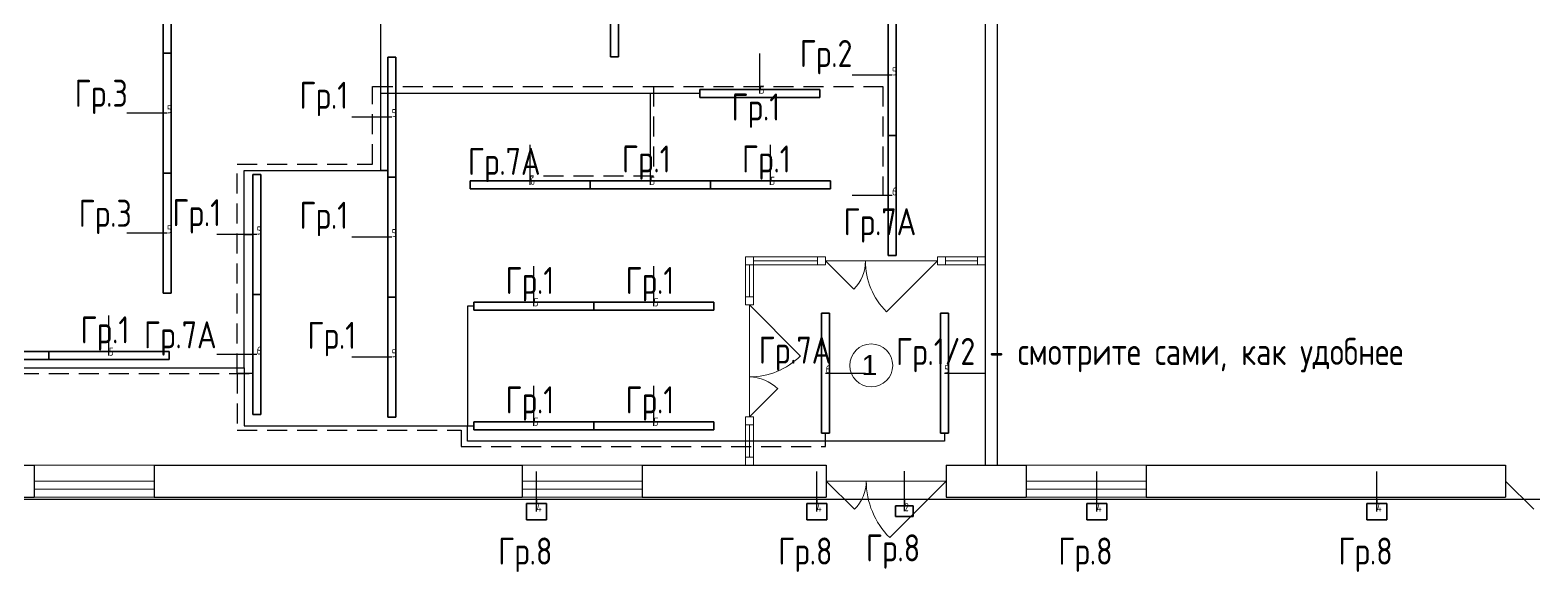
# Model space of a CAD drawing. Header units: metres. Extents: x -564 to -106, y -319 to -159.
# Drawn here: x -309.18 to -290.39, y -219.37 to -212.6 of the extents above; entities that cross this region are included whole.
import ezdxf
from ezdxf.enums import TextEntityAlignment as Align

# ---------------------------------------------------------------- set-up
doc = ezdxf.new("R2010")
doc.units = ezdxf.units.M
doc.header["$MEASUREMENT"] = 0
doc.linetypes.add('( Hidden )', pattern=[0.375, 0.25, -0.125])
for name, color, linetype in [('_ИОС51_Сеть Освещения', 7, 'Continuous'), ('DLXLUM', 2, 'Continuous'), ('DLXLUMEX', 1, 'Continuous')]:
    doc.layers.add(name, color=color, linetype=linetype)
doc.layers.add('Level 50', color=7, linetype='Continuous', lineweight=0)
doc.styles.get("Standard").update_dxf_attribs({"font": 'cs_gost2304.shx'})
doc.styles.add('Style-Arial', font='arial.ttf')

# ---------------------------------------------------------------- blocks, each defined once
blk = doc.blocks.new('*U7')
at = {"color": 1}
blk.add_line((0, 0), (0, 500), dxfattribs=at)
for p, q in [((750, 50), (-750, 50)), ((-750, 50), (-750, -50)), ((-750, 50), (-750, -50)), ((-750, -50), (-750, 50)), ((-750, 50), (-750, 50)), ((750, 50), (-750, 50)), ((-750, 50), (-750, 50)), ((-750, 50), (750, 50)), ((-750, -50), (-750, 50)), ((-750, 50), (750, 50)), ((750, -50), (750, 50)), ((750, 50), (750, 50)), ((750, -50), (750, 50)), ((750, 50), (750, 50)), ((750, 50), (750, -50)), ((750, 50), (750, -50)), ((-750, -50), (750, -50)), ((-750, -50), (750, -50)), ((750, -50), (-750, -50)), ((-750, -50), (-750, -50)), ((-750, -50), (-750, -50)), ((750, -50), (-750, -50)), ((750, -50), (750, -50)), ((750, -50), (750, -50))]:
    blk.add_line(p, q)
at = {"layer": 'DLXLUMEX', "color": 7}
blk.add_text('5', height=100, dxfattribs=at).set_placement((0, 0))
blk = doc.blocks.new('*U78')
for p, q in [((50, 750), (-50, 750)), ((-50, 750), (-50, -750)), ((-50, 750), (-50, -750)), ((-50, -750), (-50, 750)), ((-50, 750), (-50, 750)), ((50, 750), (-50, 750)), ((-50, 750), (-50, 750)), ((-50, 750), (50, 750)), ((-50, -750), (-50, 750)), ((-50, 750), (50, 750)), ((50, -750), (50, 750)), ((50, -750), (50, 750)), ((50, 750), (50, 750)), ((50, 750), (50, -750)), ((50, 750), (50, 750)), ((50, 750), (50, -750)), ((-50, -750), (50, -750)), ((-50, -750), (50, -750)), ((50, -750), (-50, -750)), ((-50, -750), (-50, -750)), ((-50, -750), (-50, -750)), ((50, -750), (-50, -750)), ((50, -750), (50, -750)), ((50, -750), (50, -750))]:
    blk.add_line(p, q)
at = {"color": 1}
blk.add_line((0, 0), (-500, 0), dxfattribs=at)
at = {"layer": 'DLXLUMEX', "color": 7}
blk.add_text('5', height=100, dxfattribs=at).set_placement((0, 0))
blk = doc.blocks.new('*U79')
for p, q in [((50, 750), (-50, 750)), ((-50, 750), (-50, -750)), ((-50, 750), (-50, -750)), ((-50, -750), (-50, 750)), ((-50, 750), (-50, 750)), ((50, 750), (-50, 750)), ((-50, 750), (-50, 750)), ((-50, 750), (50, 750)), ((-50, -750), (-50, 750)), ((-50, 750), (50, 750)), ((50, -750), (50, 750)), ((50, -750), (50, 750)), ((50, 750), (50, 750)), ((50, 750), (50, -750)), ((50, 750), (50, 750)), ((50, 750), (50, -750)), ((-50, -750), (50, -750)), ((-50, -750), (50, -750)), ((50, -750), (-50, -750)), ((-50, -750), (-50, -750)), ((-50, -750), (-50, -750)), ((50, -750), (-50, -750)), ((50, -750), (50, -750)), ((50, -750), (50, -750))]:
    blk.add_line(p, q)
at = {"color": 1}
blk.add_line((0, 0), (-500, 0), dxfattribs=at)
at = {"layer": 'DLXLUMEX', "color": 7}
blk.add_text('5', height=100, dxfattribs=at).set_placement((0, 0))
blk = doc.blocks.new('*U80')
for p, q in [((50, 750), (-50, 750)), ((-50, 750), (-50, -750)), ((-50, 750), (-50, -750)), ((-50, -750), (-50, 750)), ((-50, 750), (-50, 750)), ((50, 750), (-50, 750)), ((-50, 750), (-50, 750)), ((-50, 750), (50, 750)), ((-50, -750), (-50, 750)), ((-50, 750), (50, 750)), ((50, -750), (50, 750)), ((50, -750), (50, 750)), ((50, 750), (50, 750)), ((50, 750), (50, -750)), ((50, 750), (50, 750)), ((50, 750), (50, -750)), ((-50, -750), (50, -750)), ((-50, -750), (50, -750)), ((50, -750), (-50, -750)), ((-50, -750), (-50, -750)), ((-50, -750), (-50, -750)), ((50, -750), (-50, -750)), ((50, -750), (50, -750)), ((50, -750), (50, -750))]:
    blk.add_line(p, q)
at = {"color": 1}
blk.add_line((0, 0), (-500, 0), dxfattribs=at)
at = {"layer": 'DLXLUMEX', "color": 7}
blk.add_text('5', height=100, dxfattribs=at).set_placement((0, 0))
blk = doc.blocks.new('*U90')
for p, q in [((50, 750), (-50, 750)), ((-50, 750), (-50, -750)), ((-50, 750), (-50, -750)), ((-50, -750), (-50, 750)), ((-50, 750), (-50, 750)), ((50, 750), (-50, 750)), ((-50, 750), (-50, 750)), ((-50, 750), (50, 750)), ((-50, -750), (-50, 750)), ((-50, 750), (50, 750)), ((50, -750), (50, 750)), ((50, -750), (50, 750)), ((50, 750), (50, 750)), ((50, 750), (50, -750)), ((50, 750), (50, 750)), ((50, 750), (50, -750)), ((-50, -750), (50, -750)), ((-50, -750), (50, -750)), ((50, -750), (-50, -750)), ((-50, -750), (-50, -750)), ((-50, -750), (-50, -750)), ((50, -750), (-50, -750)), ((50, -750), (50, -750)), ((50, -750), (50, -750))]:
    blk.add_line(p, q)
at = {"color": 1}
blk.add_line((0, 0), (-500, 0), dxfattribs=at)
at = {"layer": 'DLXLUMEX', "color": 7}
blk.add_text('5', height=100, dxfattribs=at).set_placement((0, 0))
blk = doc.blocks.new('*U96')
for p, q in [((50, 750), (-50, 750)), ((-50, 750), (-50, -750)), ((-50, 750), (-50, -750)), ((-50, -750), (-50, 750)), ((-50, 750), (-50, 750)), ((50, 750), (-50, 750)), ((-50, 750), (-50, 750)), ((-50, 750), (50, 750)), ((-50, -750), (-50, 750)), ((-50, 750), (50, 750)), ((50, -750), (50, 750)), ((50, -750), (50, 750)), ((50, 750), (50, 750)), ((50, 750), (50, -750)), ((50, 750), (50, 750)), ((50, 750), (50, -750)), ((-50, -750), (50, -750)), ((-50, -750), (50, -750)), ((50, -750), (-50, -750)), ((-50, -750), (-50, -750)), ((-50, -750), (-50, -750)), ((50, -750), (-50, -750)), ((50, -750), (50, -750)), ((50, -750), (50, -750))]:
    blk.add_line(p, q)
at = {"color": 1}
blk.add_line((0, 0), (-500, 0), dxfattribs=at)
at = {"layer": 'DLXLUMEX', "color": 7}
blk.add_text('6', height=100, dxfattribs=at).set_placement((0, 0))
blk = doc.blocks.new('*U97')
for p, q in [((50, 750), (-50, 750)), ((-50, 750), (-50, -750)), ((-50, 750), (-50, -750)), ((-50, -750), (-50, 750)), ((-50, 750), (-50, 750)), ((50, 750), (-50, 750)), ((-50, 750), (-50, 750)), ((-50, 750), (50, 750)), ((-50, -750), (-50, 750)), ((-50, 750), (50, 750)), ((50, -750), (50, 750)), ((50, -750), (50, 750)), ((50, 750), (50, 750)), ((50, 750), (50, -750)), ((50, 750), (50, 750)), ((50, 750), (50, -750)), ((-50, -750), (50, -750)), ((-50, -750), (50, -750)), ((50, -750), (-50, -750)), ((-50, -750), (-50, -750)), ((-50, -750), (-50, -750)), ((50, -750), (-50, -750)), ((50, -750), (50, -750)), ((50, -750), (50, -750))]:
    blk.add_line(p, q)
at = {"color": 1}
blk.add_line((0, 0), (-500, 0), dxfattribs=at)
at = {"layer": 'DLXLUMEX', "color": 7}
blk.add_text('5', height=100, dxfattribs=at).set_placement((0, 0))
blk = doc.blocks.new('*U107')
at = {"color": 1}
blk.add_line((0, 0), (0, 500), dxfattribs=at)
for p, q in [((750, 50), (-750, 50)), ((-750, 50), (-750, -50)), ((-750, 50), (-750, -50)), ((-750, -50), (-750, 50)), ((-750, 50), (-750, 50)), ((750, 50), (-750, 50)), ((-750, 50), (-750, 50)), ((-750, 50), (750, 50)), ((-750, -50), (-750, 50)), ((-750, 50), (750, 50)), ((750, -50), (750, 50)), ((750, 50), (750, 50)), ((750, -50), (750, 50)), ((750, 50), (750, 50)), ((750, 50), (750, -50)), ((750, 50), (750, -50)), ((-750, -50), (750, -50)), ((-750, -50), (750, -50)), ((750, -50), (-750, -50)), ((-750, -50), (-750, -50)), ((-750, -50), (-750, -50)), ((750, -50), (-750, -50)), ((750, -50), (750, -50)), ((750, -50), (750, -50))]:
    blk.add_line(p, q)
at = {"layer": 'DLXLUMEX', "color": 7}
blk.add_text('5', height=100, dxfattribs=at).set_placement((0, 0))
blk = doc.blocks.new('*U108')
at = {"color": 1}
blk.add_line((0, 0), (0, 500), dxfattribs=at)
for p, q in [((750, 50), (-750, 50)), ((-750, 50), (-750, -50)), ((-750, 50), (-750, -50)), ((-750, -50), (-750, 50)), ((-750, 50), (-750, 50)), ((750, 50), (-750, 50)), ((-750, 50), (-750, 50)), ((-750, 50), (750, 50)), ((-750, -50), (-750, 50)), ((-750, 50), (750, 50)), ((750, -50), (750, 50)), ((750, 50), (750, 50)), ((750, -50), (750, 50)), ((750, 50), (750, 50)), ((750, 50), (750, -50)), ((750, 50), (750, -50)), ((-750, -50), (750, -50)), ((-750, -50), (750, -50)), ((750, -50), (-750, -50)), ((-750, -50), (-750, -50)), ((-750, -50), (-750, -50)), ((750, -50), (-750, -50)), ((750, -50), (750, -50)), ((750, -50), (750, -50))]:
    blk.add_line(p, q)
at = {"layer": 'DLXLUMEX', "color": 7}
blk.add_text('5', height=100, dxfattribs=at).set_placement((0, 0))
blk = doc.blocks.new('*U109')
at = {"color": 1}
blk.add_line((0, 0), (0, 500), dxfattribs=at)
for p, q in [((750, 50), (-750, 50)), ((-750, 50), (-750, -50)), ((-750, -50), (-750, 50)), ((-750, 50), (-750, 50)), ((-750, 50), (-750, -50)), ((750, 50), (-750, 50)), ((-750, 50), (-750, 50)), ((-750, 50), (750, 50)), ((-750, -50), (-750, 50)), ((-750, 50), (750, 50)), ((750, -50), (750, 50)), ((750, 50), (750, 50)), ((750, 50), (750, 50)), ((750, 50), (750, -50)), ((750, -50), (750, 50)), ((750, 50), (750, -50)), ((-750, -50), (750, -50)), ((-750, -50), (750, -50)), ((750, -50), (-750, -50)), ((-750, -50), (-750, -50)), ((-750, -50), (-750, -50)), ((750, -50), (-750, -50)), ((750, -50), (750, -50)), ((750, -50), (750, -50))]:
    blk.add_line(p, q)
at = {"layer": 'DLXLUMEX', "color": 7}
blk.add_text('6', height=100, dxfattribs=at).set_placement((0, 0))
blk = doc.blocks.new('*U110')
at = {"color": 1}
blk.add_line((0, 0), (0, 500), dxfattribs=at)
for p, q in [((750, 50), (-750, 50)), ((-750, 50), (-750, -50)), ((-750, -50), (-750, 50)), ((-750, 50), (-750, 50)), ((-750, 50), (-750, -50)), ((750, 50), (-750, 50)), ((-750, 50), (-750, 50)), ((-750, 50), (750, 50)), ((-750, -50), (-750, 50)), ((-750, 50), (750, 50)), ((750, -50), (750, 50)), ((750, 50), (750, 50)), ((750, 50), (750, 50)), ((750, 50), (750, -50)), ((750, -50), (750, 50)), ((750, 50), (750, -50)), ((-750, -50), (750, -50)), ((-750, -50), (750, -50)), ((750, -50), (-750, -50)), ((-750, -50), (-750, -50)), ((-750, -50), (-750, -50)), ((750, -50), (-750, -50)), ((750, -50), (750, -50)), ((750, -50), (750, -50))]:
    blk.add_line(p, q)
at = {"layer": 'DLXLUMEX', "color": 7}
blk.add_text('5', height=100, dxfattribs=at).set_placement((0, 0))
blk = doc.blocks.new('*U111')
at = {"color": 1}
blk.add_line((0, 0), (0, 500), dxfattribs=at)
for p, q in [((750, 50), (-750, 50)), ((-750, 50), (-750, -50)), ((-750, -50), (-750, 50)), ((-750, 50), (-750, 50)), ((-750, 50), (-750, -50)), ((750, 50), (-750, 50)), ((-750, 50), (-750, 50)), ((-750, 50), (750, 50)), ((-750, -50), (-750, 50)), ((-750, 50), (750, 50)), ((750, -50), (750, 50)), ((750, 50), (750, 50)), ((750, 50), (750, 50)), ((750, 50), (750, -50)), ((750, -50), (750, 50)), ((750, 50), (750, -50)), ((-750, -50), (750, -50)), ((-750, -50), (750, -50)), ((750, -50), (-750, -50)), ((-750, -50), (-750, -50)), ((-750, -50), (-750, -50)), ((750, -50), (-750, -50)), ((750, -50), (750, -50)), ((750, -50), (750, -50))]:
    blk.add_line(p, q)
at = {"layer": 'DLXLUMEX', "color": 7}
blk.add_text('5', height=100, dxfattribs=at).set_placement((0, 0))
blk = doc.blocks.new('*U112')
at = {"color": 1}
blk.add_line((0, 0), (0, 500), dxfattribs=at)
for p, q in [((750, 50), (-750, 50)), ((-750, 50), (-750, -50)), ((-750, 50), (-750, -50)), ((-750, -50), (-750, 50)), ((-750, 50), (-750, 50)), ((750, 50), (-750, 50)), ((-750, 50), (-750, 50)), ((-750, 50), (750, 50)), ((-750, -50), (-750, 50)), ((-750, 50), (750, 50)), ((750, -50), (750, 50)), ((750, 50), (750, 50)), ((750, -50), (750, 50)), ((750, 50), (750, 50)), ((750, 50), (750, -50)), ((750, 50), (750, -50)), ((-750, -50), (750, -50)), ((-750, -50), (750, -50)), ((750, -50), (-750, -50)), ((-750, -50), (-750, -50)), ((-750, -50), (-750, -50)), ((750, -50), (-750, -50)), ((750, -50), (750, -50)), ((750, -50), (750, -50))]:
    blk.add_line(p, q)
at = {"layer": 'DLXLUMEX', "color": 7}
blk.add_text('5', height=100, dxfattribs=at).set_placement((0, 0))
blk = doc.blocks.new('*U113')
at = {"color": 1}
blk.add_line((0, 0), (0, 500), dxfattribs=at)
for p, q in [((750, 50), (-750, 50)), ((-750, 50), (-750, -50)), ((-750, 50), (-750, -50)), ((-750, -50), (-750, 50)), ((-750, 50), (-750, 50)), ((750, 50), (-750, 50)), ((-750, 50), (-750, 50)), ((-750, 50), (750, 50)), ((-750, -50), (-750, 50)), ((-750, 50), (750, 50)), ((750, -50), (750, 50)), ((750, 50), (750, 50)), ((750, -50), (750, 50)), ((750, 50), (750, 50)), ((750, 50), (750, -50)), ((750, 50), (750, -50)), ((-750, -50), (750, -50)), ((-750, -50), (750, -50)), ((750, -50), (-750, -50)), ((-750, -50), (-750, -50)), ((-750, -50), (-750, -50)), ((750, -50), (-750, -50)), ((750, -50), (750, -50)), ((750, -50), (750, -50))]:
    blk.add_line(p, q)
at = {"layer": 'DLXLUMEX', "color": 7}
blk.add_text('5', height=100, dxfattribs=at).set_placement((0, 0))
blk = doc.blocks.new('*U114')
at = {"color": 1}
blk.add_line((0, 0), (0, 500), dxfattribs=at)
for p, q in [((750, 50), (-750, 50)), ((-750, 50), (-750, -50)), ((-750, 50), (-750, -50)), ((-750, -50), (-750, 50)), ((-750, 50), (-750, 50)), ((750, 50), (-750, 50)), ((-750, 50), (-750, 50)), ((-750, 50), (750, 50)), ((-750, -50), (-750, 50)), ((-750, 50), (750, 50)), ((750, -50), (750, 50)), ((750, 50), (750, 50)), ((750, -50), (750, 50)), ((750, 50), (750, 50)), ((750, 50), (750, -50)), ((750, 50), (750, -50)), ((-750, -50), (750, -50)), ((-750, -50), (750, -50)), ((750, -50), (-750, -50)), ((-750, -50), (-750, -50)), ((-750, -50), (-750, -50)), ((750, -50), (-750, -50)), ((750, -50), (750, -50)), ((750, -50), (750, -50))]:
    blk.add_line(p, q)
at = {"layer": 'DLXLUMEX', "color": 7}
blk.add_text('5', height=100, dxfattribs=at).set_placement((0, 0))
blk = doc.blocks.new('*U116')
at = {"color": 1}
blk.add_line((0, 0), (0, 500), dxfattribs=at)
for p, q in [((750, 50), (-750, 50)), ((-750, 50), (-750, -50)), ((-750, 50), (-750, -50)), ((-750, -50), (-750, 50)), ((-750, 50), (-750, 50)), ((750, 50), (-750, 50)), ((-750, 50), (-750, 50)), ((-750, 50), (750, 50)), ((-750, -50), (-750, 50)), ((-750, 50), (750, 50)), ((750, -50), (750, 50)), ((750, 50), (750, 50)), ((750, -50), (750, 50)), ((750, 50), (750, 50)), ((750, 50), (750, -50)), ((750, 50), (750, -50)), ((-750, -50), (750, -50)), ((-750, -50), (750, -50)), ((750, -50), (-750, -50)), ((-750, -50), (-750, -50)), ((-750, -50), (-750, -50)), ((750, -50), (-750, -50)), ((750, -50), (750, -50)), ((750, -50), (750, -50))]:
    blk.add_line(p, q)
at = {"layer": 'DLXLUMEX', "color": 7}
blk.add_text('5', height=100, dxfattribs=at).set_placement((0, 0))
blk = doc.blocks.new('*U117')
for p, q in [((50, 750), (-50, 750)), ((-50, 750), (-50, -750)), ((-50, 750), (-50, -750)), ((-50, -750), (-50, 750)), ((-50, 750), (-50, 750)), ((50, 750), (-50, 750)), ((-50, 750), (-50, 750)), ((-50, 750), (50, 750)), ((-50, -750), (-50, 750)), ((-50, 750), (50, 750)), ((50, -750), (50, 750)), ((50, -750), (50, 750)), ((50, 750), (50, 750)), ((50, 750), (50, -750)), ((50, 750), (50, 750)), ((50, 750), (50, -750)), ((-50, -750), (50, -750)), ((-50, -750), (50, -750)), ((50, -750), (-50, -750)), ((-50, -750), (-50, -750)), ((-50, -750), (-50, -750)), ((50, -750), (-50, -750)), ((50, -750), (50, -750)), ((50, -750), (50, -750))]:
    blk.add_line(p, q)
at = {"color": 1}
blk.add_line((0, 0), (-500, 0), dxfattribs=at)
at = {"layer": 'DLXLUMEX', "color": 7}
blk.add_text('5', height=100, dxfattribs=at).set_placement((0, 0))
blk = doc.blocks.new('*U118')
for p, q in [((50, 750), (-50, 750)), ((-50, 750), (-50, -750)), ((-50, 750), (-50, -750)), ((-50, -750), (-50, 750)), ((-50, 750), (-50, 750)), ((50, 750), (-50, 750)), ((-50, 750), (-50, 750)), ((-50, 750), (50, 750)), ((-50, -750), (-50, 750)), ((-50, 750), (50, 750)), ((50, -750), (50, 750)), ((50, -750), (50, 750)), ((50, 750), (50, 750)), ((50, 750), (50, -750)), ((50, 750), (50, 750)), ((50, 750), (50, -750)), ((-50, -750), (50, -750)), ((-50, -750), (50, -750)), ((50, -750), (-50, -750)), ((-50, -750), (-50, -750)), ((-50, -750), (-50, -750)), ((50, -750), (-50, -750)), ((50, -750), (50, -750)), ((50, -750), (50, -750))]:
    blk.add_line(p, q)
at = {"color": 1}
blk.add_line((0, 0), (-500, 0), dxfattribs=at)
at = {"layer": 'DLXLUMEX', "color": 7}
blk.add_text('5', height=100, dxfattribs=at).set_placement((0, 0))
blk = doc.blocks.new('*U119')
for p, q in [((50, 750), (-50, 750)), ((-50, 750), (-50, -750)), ((-50, 750), (-50, -750)), ((-50, -750), (-50, 750)), ((-50, 750), (-50, 750)), ((50, 750), (-50, 750)), ((-50, 750), (-50, 750)), ((-50, 750), (50, 750)), ((-50, -750), (-50, 750)), ((-50, 750), (50, 750)), ((50, -750), (50, 750)), ((50, -750), (50, 750)), ((50, 750), (50, 750)), ((50, 750), (50, -750)), ((50, 750), (50, 750)), ((50, 750), (50, -750)), ((-50, -750), (50, -750)), ((-50, -750), (50, -750)), ((50, -750), (-50, -750)), ((-50, -750), (-50, -750)), ((-50, -750), (-50, -750)), ((50, -750), (-50, -750)), ((50, -750), (50, -750)), ((50, -750), (50, -750))]:
    blk.add_line(p, q)
at = {"color": 1}
blk.add_line((0, 0), (-500, 0), dxfattribs=at)
at = {"layer": 'DLXLUMEX', "color": 7}
blk.add_text('5', height=100, dxfattribs=at).set_placement((0, 0))
blk = doc.blocks.new('*U120')
for p, q in [((50, 750), (-50, 750)), ((-50, 750), (-50, -750)), ((-50, 750), (-50, -750)), ((-50, -750), (-50, 750)), ((-50, 750), (-50, 750)), ((50, 750), (-50, 750)), ((-50, 750), (-50, 750)), ((-50, 750), (50, 750)), ((-50, -750), (-50, 750)), ((-50, 750), (50, 750)), ((50, -750), (50, 750)), ((50, -750), (50, 750)), ((50, 750), (50, 750)), ((50, 750), (50, -750)), ((50, 750), (50, 750)), ((50, 750), (50, -750)), ((-50, -750), (50, -750)), ((-50, -750), (50, -750)), ((50, -750), (-50, -750)), ((-50, -750), (-50, -750)), ((-50, -750), (-50, -750)), ((50, -750), (-50, -750)), ((50, -750), (50, -750)), ((50, -750), (50, -750))]:
    blk.add_line(p, q)
at = {"color": 1}
blk.add_line((0, 0), (-500, 0), dxfattribs=at)
at = {"layer": 'DLXLUMEX', "color": 7}
blk.add_text('6', height=100, dxfattribs=at).set_placement((0, 0))
blk = doc.blocks.new('*U121')
for p, q in [((50, 750), (-50, 750)), ((-50, 750), (-50, -750)), ((-50, 750), (-50, -750)), ((-50, -750), (-50, 750)), ((-50, 750), (-50, 750)), ((50, 750), (-50, 750)), ((-50, 750), (-50, 750)), ((-50, 750), (50, 750)), ((-50, -750), (-50, 750)), ((-50, 750), (50, 750)), ((50, -750), (50, 750)), ((50, -750), (50, 750)), ((50, 750), (50, 750)), ((50, 750), (50, -750)), ((50, 750), (50, 750)), ((50, 750), (50, -750)), ((-50, -750), (50, -750)), ((-50, -750), (50, -750)), ((50, -750), (-50, -750)), ((-50, -750), (-50, -750)), ((-50, -750), (-50, -750)), ((50, -750), (-50, -750)), ((50, -750), (50, -750)), ((50, -750), (50, -750))]:
    blk.add_line(p, q)
at = {"color": 1}
blk.add_line((0, 0), (-500, 0), dxfattribs=at)
at = {"layer": 'DLXLUMEX', "color": 7}
blk.add_text('5', height=100, dxfattribs=at).set_placement((0, 0))
blk = doc.blocks.new('*U125')
for p, q in [((50, 750), (-50, 750)), ((-50, 750), (-50, -750)), ((-50, 750), (-50, -750)), ((-50, -750), (-50, 750)), ((-50, 750), (-50, 750)), ((50, 750), (-50, 750)), ((-50, 750), (-50, 750)), ((-50, 750), (50, 750)), ((-50, -750), (-50, 750)), ((-50, 750), (50, 750)), ((50, -750), (50, 750)), ((50, 750), (50, 750)), ((50, -750), (50, 750)), ((50, 750), (50, 750)), ((50, 750), (50, -750)), ((50, 750), (50, -750)), ((-50, -750), (50, -750)), ((-50, -750), (-50, -750)), ((-50, -750), (50, -750)), ((50, -750), (-50, -750)), ((-50, -750), (-50, -750)), ((50, -750), (-50, -750)), ((50, -750), (50, -750)), ((50, -750), (50, -750))]:
    blk.add_line(p, q)
at = {"color": 1}
blk.add_line((0, 0), (500, 0), dxfattribs=at)
at = {"layer": 'DLXLUMEX', "color": 7}
blk.add_text('6', height=100, dxfattribs=at).set_placement((0, 0))
blk = doc.blocks.new('*U127')
for p, q in [((50, 750), (-50, 750)), ((-50, 750), (-50, -750)), ((-50, 750), (-50, -750)), ((-50, -750), (-50, 750)), ((-50, 750), (-50, 750)), ((50, 750), (-50, 750)), ((-50, 750), (-50, 750)), ((-50, 750), (50, 750)), ((-50, -750), (-50, 750)), ((-50, 750), (50, 750)), ((50, -750), (50, 750)), ((50, 750), (50, 750)), ((50, -750), (50, 750)), ((50, 750), (50, 750)), ((50, 750), (50, -750)), ((50, 750), (50, -750)), ((-50, -750), (50, -750)), ((-50, -750), (-50, -750)), ((-50, -750), (50, -750)), ((50, -750), (-50, -750)), ((-50, -750), (-50, -750)), ((50, -750), (-50, -750)), ((50, -750), (50, -750)), ((50, -750), (50, -750))]:
    blk.add_line(p, q)
at = {"color": 1}
blk.add_line((0, 0), (500, 0), dxfattribs=at)
at = {"layer": 'DLXLUMEX', "color": 7}
blk.add_text('5', height=100, dxfattribs=at).set_placement((0, 0))
blk = doc.blocks.new('*U39')
at = {"color": 1}
blk.add_line((0, 0), (0, 500), dxfattribs=at)
for p, q in [((125, 102.5), (-125, 102.5)), ((-125, 102.5), (-125, -102.5)), ((-125, 102.5), (-125, -102.5)), ((-125, -102.5), (-125, 102.5)), ((-125, 102.5), (-125, 102.5)), ((125, 102.5), (-125, 102.5)), ((-125, 102.5), (-125, 102.5)), ((-125, 102.5), (125, 102.5)), ((-125, -102.5), (-125, 102.5)), ((-125, 102.5), (125, 102.5)), ((125, -102.5), (125, 102.5)), ((125, 102.5), (125, 102.5)), ((125, -102.5), (125, 102.5)), ((125, 102.5), (125, 102.5)), ((125, 102.5), (125, -102.5)), ((125, 102.5), (125, -102.5)), ((-125, -102.5), (125, -102.5)), ((-125, -102.5), (125, -102.5)), ((125, -102.5), (-125, -102.5)), ((-125, -102.5), (-125, -102.5)), ((-125, -102.5), (-125, -102.5)), ((125, -102.5), (-125, -102.5)), ((125, -102.5), (125, -102.5)), ((125, -102.5), (125, -102.5))]:
    blk.add_line(p, q)
at = {"layer": 'DLXLUMEX', "color": 7}
blk.add_text('4', height=100, dxfattribs=at).set_placement((0, 0))
blk = doc.blocks.new('*U41')
at = {"color": 1}
blk.add_line((0, 0), (0, 500), dxfattribs=at)
for p, q in [((125, 102.5), (-125, 102.5)), ((-125, 102.5), (-125, -102.5)), ((-125, 102.5), (-125, -102.5)), ((-125, -102.5), (-125, 102.5)), ((-125, 102.5), (-125, 102.5)), ((125, 102.5), (-125, 102.5)), ((-125, 102.5), (-125, 102.5)), ((-125, 102.5), (125, 102.5)), ((-125, -102.5), (-125, 102.5)), ((-125, 102.5), (125, 102.5)), ((125, -102.5), (125, 102.5)), ((125, 102.5), (125, 102.5)), ((125, -102.5), (125, 102.5)), ((125, 102.5), (125, 102.5)), ((125, 102.5), (125, -102.5)), ((125, 102.5), (125, -102.5)), ((-125, -102.5), (125, -102.5)), ((-125, -102.5), (125, -102.5)), ((125, -102.5), (-125, -102.5)), ((-125, -102.5), (-125, -102.5)), ((-125, -102.5), (-125, -102.5)), ((125, -102.5), (-125, -102.5)), ((125, -102.5), (125, -102.5)), ((125, -102.5), (125, -102.5))]:
    blk.add_line(p, q)
at = {"layer": 'DLXLUMEX', "color": 7}
blk.add_text('4', height=100, dxfattribs=at).set_placement((0, 0))
blk = doc.blocks.new('*U42')
at = {"color": 1}
blk.add_line((0, 0), (0, 500), dxfattribs=at)
for p, q in [((125, 102.5), (-125, 102.5)), ((-125, 102.5), (-125, -102.5)), ((-125, 102.5), (-125, -102.5)), ((-125, -102.5), (-125, 102.5)), ((-125, 102.5), (-125, 102.5)), ((125, 102.5), (-125, 102.5)), ((-125, 102.5), (-125, 102.5)), ((-125, 102.5), (125, 102.5)), ((-125, -102.5), (-125, 102.5)), ((-125, 102.5), (125, 102.5)), ((125, -102.5), (125, 102.5)), ((125, 102.5), (125, 102.5)), ((125, -102.5), (125, 102.5)), ((125, 102.5), (125, 102.5)), ((125, 102.5), (125, -102.5)), ((125, 102.5), (125, -102.5)), ((-125, -102.5), (125, -102.5)), ((-125, -102.5), (125, -102.5)), ((125, -102.5), (-125, -102.5)), ((-125, -102.5), (-125, -102.5)), ((-125, -102.5), (-125, -102.5)), ((125, -102.5), (-125, -102.5)), ((125, -102.5), (125, -102.5)), ((125, -102.5), (125, -102.5))]:
    blk.add_line(p, q)
at = {"layer": 'DLXLUMEX', "color": 7}
blk.add_text('4', height=100, dxfattribs=at).set_placement((0, 0))
blk = doc.blocks.new('*U43')
at = {"color": 1}
blk.add_line((0, 0), (0, 500), dxfattribs=at)
for p, q in [((125, 102.5), (-125, 102.5)), ((-125, 102.5), (-125, -102.5)), ((-125, 102.5), (-125, -102.5)), ((-125, -102.5), (-125, 102.5)), ((-125, 102.5), (-125, 102.5)), ((125, 102.5), (-125, 102.5)), ((-125, 102.5), (-125, 102.5)), ((-125, 102.5), (125, 102.5)), ((-125, -102.5), (-125, 102.5)), ((-125, 102.5), (125, 102.5)), ((125, -102.5), (125, 102.5)), ((125, 102.5), (125, 102.5)), ((125, -102.5), (125, 102.5)), ((125, 102.5), (125, 102.5)), ((125, 102.5), (125, -102.5)), ((125, 102.5), (125, -102.5)), ((-125, -102.5), (125, -102.5)), ((-125, -102.5), (125, -102.5)), ((125, -102.5), (-125, -102.5)), ((-125, -102.5), (-125, -102.5)), ((-125, -102.5), (-125, -102.5)), ((125, -102.5), (-125, -102.5)), ((125, -102.5), (125, -102.5)), ((125, -102.5), (125, -102.5))]:
    blk.add_line(p, q)
at = {"layer": 'DLXLUMEX', "color": 7}
blk.add_text('4', height=100, dxfattribs=at).set_placement((0, 0))
blk = doc.blocks.new('*U47')
at = {"color": 1}
blk.add_line((0, 0), (0, 500), dxfattribs=at)
for p, q in [((110, 67), (-110, 67)), ((-110, 67), (-110, -67)), ((-110, 67), (-110, -67)), ((-110, -67), (-110, 67)), ((-110, 67), (-110, 67)), ((110, 67), (-110, 67)), ((-110, 67), (-110, 67)), ((-110, 67), (110, 67)), ((-110, -67), (-110, 67)), ((-110, 67), (110, 67)), ((110, -67), (110, 67)), ((110, 67), (110, 67)), ((110, -67), (110, 67)), ((110, 67), (110, 67)), ((110, 67), (110, -67)), ((110, 67), (110, -67)), ((-110, -67), (110, -67)), ((-110, -67), (110, -67)), ((110, -67), (-110, -67)), ((-110, -67), (-110, -67)), ((-110, -67), (-110, -67)), ((110, -67), (-110, -67)), ((110, -67), (110, -67)), ((110, -67), (110, -67))]:
    blk.add_line(p, q)
at = {"layer": 'DLXLUMEX', "color": 7}
blk.add_text('2', height=100, dxfattribs=at).set_placement((0, 0))

msp = doc.modelspace()

# ---------------------------------------------------------------- linework, layer by layer
at = {"layer": '_ИОС51_Сеть Освещения', "color": 5, "linetype": 'Continuous', "lineweight": 30}
for p, q in [((-302.851, -218.462), (-302.851, -218.513)), ((-299.351, -218.462), (-299.351, -218.513)), ((-298.255, -218.462), (-298.255, -218.544)), ((-292.351, -218.462), (-292.351, -218.513))]:
    msp.add_line(p, q, dxfattribs=at)
for points in [[(-315.138, -216.667), (-315.138, -216.82), (-306.504, -216.82), (-306.504, -215.154), (-306.399, -215.154), (-306.492, -215.154), (-306.504, -215.154), (-306.504, -214.354), (-304.722, -214.354), (-304.799, -214.354), (-304.799, -212.245)], [(-300.812, -213.394), (-304.799, -213.394)], [(-301.43, -214.483), (-301.43, -213.394)], [(-303.636, -216.051), (-303.714, -216.051), (-303.714, -217.546)], [(-306.504, -216.82), (-306.504, -217.476), (-306.504, -217.511), (-306.504, -217.546), (-303.632, -217.546)], [(-297.755, -217.637), (-297.755, -217.734), (-303.714, -217.734), (-303.714, -217.546)], [(-320.351, -218.513), (-320.351, -218.513), (-320.351, -218.462), (-285.351, -218.462), (-285.351, -218.513)]]:
    msp.add_lwpolyline(points, dxfattribs=at)
at = {"layer": '_ИОС51_Сеть Освещения', "color": 1, "linetype": '( Hidden )', "lineweight": 30}
for points in [[(-315.229, -213.308), (-315.229, -216.891), (-312.695, -216.891), (-312.695, -216.717), (-312.695, -216.891), (-306.399, -216.891), (-306.595, -216.891), (-306.595, -214.276), (-304.9, -214.276), (-304.9, -213.305), (-301.391, -213.305), (-301.391, -214.424), (-302.93, -214.424), (-302.93, -214.483)], [(-301.391, -213.305), (-298.524, -213.305), (-298.524, -214.663)], [(-306.595, -216.891), (-306.595, -217.6), (-303.795, -217.6), (-303.795, -217.803), (-299.24, -217.803), (-299.24, -217.637)]]:
    msp.add_lwpolyline(points, dxfattribs=at)
at = {"layer": 'Level 50', "color": 7, "linetype": 'Continuous', "lineweight": 30}
for p, q in [((-297.242, -218.034), (-297.242, -202.524)), ((-297.092, -218.034), (-297.092, -202.524)), ((-315.032, -218.034), (-309.132, -218.034)), ((-309.132, -218.034), (-309.132, -218.434)), ((-307.632, -218.034), (-307.632, -218.434)), ((-307.632, -218.034), (-303.032, -218.034)), ((-303.032, -218.034), (-303.032, -218.434)), ((-301.532, -218.034), (-301.532, -218.434)), ((-301.532, -218.034), (-299.232, -218.034)), ((-299.232, -218.034), (-299.232, -218.434)), ((-297.732, -218.034), (-297.732, -218.434)), ((-297.732, -218.034), (-296.732, -218.034)), ((-296.732, -218.034), (-296.732, -218.434)), ((-295.232, -218.034), (-295.232, -218.434)), ((-295.232, -218.034), (-290.742, -218.034)), ((-315.032, -218.434), (-309.132, -218.434)), ((-307.632, -218.434), (-303.032, -218.434)), ((-301.532, -218.434), (-299.232, -218.434)), ((-297.732, -218.434), (-296.732, -218.434)), ((-295.232, -218.434), (-290.742, -218.434))]:
    msp.add_line(p, q, dxfattribs=at)
at = {"layer": 'Level 50', "color": 7, "linetype": 'Continuous', "lineweight": 0}
for p, q in [((-300.242, -215.534), (-300.242, -215.934)), ((-300.192, -215.934), (-300.192, -215.534)), ((-300.142, -215.434), (-299.342, -215.434)), ((-299.342, -215.484), (-300.142, -215.484)), ((-300.142, -215.534), (-299.342, -215.534)), ((-300.142, -215.534), (-300.142, -215.934)), ((-299.242, -215.484), (-297.842, -215.484)), ((-299.242, -215.484), (-298.888, -215.837)), ((-297.842, -215.484), (-298.478, -216.12)), ((-297.742, -215.434), (-297.342, -215.434)), ((-297.342, -215.484), (-297.742, -215.484)), ((-297.742, -215.534), (-297.242, -215.534)), ((-300.192, -217.434), (-300.192, -216.034)), ((-300.192, -216.034), (-299.556, -216.67)), ((-300.192, -217.434), (-299.838, -217.08)), ((-300.242, -217.934), (-300.242, -217.534)), ((-300.192, -217.534), (-300.192, -217.934)), ((-300.142, -217.534), (-300.142, -217.934)), ((-307.632, -218.234), (-309.132, -218.234)), ((-307.632, -218.334), (-309.132, -218.334)), ((-301.532, -218.234), (-303.032, -218.234)), ((-301.532, -218.334), (-303.032, -218.334)), ((-299.232, -218.234), (-297.732, -218.234)), ((-299.232, -218.234), (-298.878, -218.587)), ((-297.732, -218.234), (-298.439, -218.941)), ((-295.232, -218.234), (-296.732, -218.234)), ((-295.232, -218.334), (-296.732, -218.334)), ((-290.742, -218.234), (-290.388, -218.587))]:
    msp.add_line(p, q, dxfattribs=at)
at = {"layer": 'Level 50', "color": 7, "linetype": 'Continuous', "lineweight": 13}
for p, q in [((-307.632, -218.034), (-309.132, -218.034)), ((-301.532, -218.034), (-303.032, -218.034)), ((-295.232, -218.034), (-296.732, -218.034)), ((-307.632, -218.434), (-309.132, -218.434)), ((-301.532, -218.434), (-303.032, -218.434)), ((-295.232, -218.434), (-296.732, -218.434))]:
    msp.add_line(p, q, dxfattribs=at)
at = {"layer": 'Level 50', "color": 7, "linetype": 'Continuous', "lineweight": 13, "flags": 128}
for points in [[(-300.242, -215.434), (-300.142, -215.434), (-300.142, -215.534), (-300.242, -215.534), (-300.242, -215.434)], [(-299.342, -215.434), (-299.242, -215.434), (-299.242, -215.534), (-299.342, -215.534), (-299.342, -215.434)], [(-297.842, -215.434), (-297.742, -215.434), (-297.742, -215.534), (-297.842, -215.534), (-297.842, -215.434)], [(-297.342, -215.434), (-297.242, -215.434), (-297.242, -215.534), (-297.342, -215.534), (-297.342, -215.434)], [(-300.242, -216.034), (-300.242, -215.934), (-300.142, -215.934), (-300.142, -216.034), (-300.242, -216.034)], [(-300.242, -217.534), (-300.242, -217.434), (-300.142, -217.434), (-300.142, -217.534), (-300.242, -217.534)], [(-300.242, -217.934), (-300.142, -217.934), (-300.142, -218.034), (-300.242, -218.034), (-300.242, -217.934)]]:
    msp.add_lwpolyline(points, close=True, dxfattribs=at)
at = {"layer": 'Level 50', "color": 7, "linetype": 'Continuous', "lineweight": 30}
msp.add_lwpolyline([(-290.742, -218.034), (-290.742, -218.434)], dxfattribs=at)
at = {"layer": 'Level 50', "color": 7, "linetype": 'Continuous', "lineweight": 0}
msp.add_circle((-298.669, -216.789), 0.268, dxfattribs=at)
for centre, radius, start, end in [((-299.242, -215.484), 0.5, 315, 0), ((-297.842, -215.484), 0.9, 180, 225), ((-300.192, -216.034), 0.9, 270, 315), ((-300.192, -217.434), 0.5, 45, 90), ((-299.232, -218.234), 0.5, 315, 0), ((-297.732, -218.234), 1, 180, 225)]:
    msp.add_arc(centre, radius, start, end, dxfattribs=at)

# ---------------------------------------------------------------- block references
at = {"layer": 'DLXLUM', "xscale": 0.001, "yscale": 0.001, "zscale": 0.001}
for name, p in [('*U80', (-307.47, -212.139)), ('*U90', (-301.876, -212.183)), ('*U97', (-298.408, -213.165)), ('*U79', (-307.47, -213.639)), ('*U7', (-300.062, -213.394)), ('*U119', (-304.66, -213.687)), ('*U110', (-301.43, -214.533)), ('*U111', (-299.93, -214.533)), ('*U78', (-307.47, -215.139)), ('*U121', (-306.349, -215.154)), ('*U118', (-304.66, -215.187)), ('*U112', (-302.886, -216.051)), ('*U113', (-301.386, -216.051)), ('*U117', (-304.66, -216.687)), ('*U107', (-309.695, -216.667)), ('*U108', (-308.195, -216.667)), ('*U127', (-297.755, -216.887)), ('*U114', (-302.886, -217.543)), ('*U116', (-301.386, -217.543)), ('*U39', (-302.851, -218.616)), ('*U41', (-299.351, -218.616)), ('*U42', (-295.851, -218.616)), ('*U43', (-292.351, -218.616))]:
    msp.add_blockref(name, p, dxfattribs=at)
at = {"layer": 'DLXLUMEX', "xscale": 0.001, "yscale": 0.001, "zscale": 0.001}
for name, p in [('*U109', (-302.93, -214.533)), ('*U96', (-298.408, -214.665)), ('*U120', (-306.349, -216.654)), ('*U125', (-299.24, -216.887)), ('*U47', (-298.255, -218.611))]:
    msp.add_blockref(name, p, dxfattribs=at)

# ---------------------------------------------------------------- texts
at = {"linetype": 'ByBlock'}
for s, p in [('Гр.2', (-299.563, -213.061)), ('Гр.3', (-308.624, -213.558)), ('Гр.1', (-305.815, -213.583)), ('Гр.1', (-300.416, -213.73)), ('Гр.1', (-301.785, -214.379)), ('Гр.1', (-300.285, -214.379)), ('Гр.3', (-308.574, -215.058)), ('Гр.1', (-307.403, -215.05)), ('Гр.1', (-305.815, -215.083)), ('Гр.1', (-303.24, -215.897)), ('Гр.1', (-301.74, -215.897)), ('Гр.1', (-308.55, -216.514)), ('Гр.1', (-305.715, -216.583)), ('Гр.1/2 - смотрите сами, как удобнее', (-298.36, -216.784)), ('Гр.1', (-303.24, -217.389)), ('Гр.1', (-301.74, -217.389)), ('Гр.8', (-298.736, -219.238)), ('Гр.8', (-303.332, -219.278)), ('Гр.8', (-299.832, -219.278)), ('Гр.8', (-296.332, -219.278)), ('Гр.8', (-292.832, -219.278))]:
    msp.add_text(s, height=0.3375, dxfattribs=at).set_placement(p)
at = {"color": 1, "linetype": 'ByBlock'}
for p in [(-303.71, -214.409), (-299.015, -215.163), (-307.758, -216.576), (-300.076, -216.767)]:
    msp.add_text('Гр.7А', height=0.3375, dxfattribs=at).set_placement(p)
at = {"color": 7, "linetype": 'Continuous', "lineweight": 0, "style": 'Style-Arial'}
msp.add_text('1', height=0.25, dxfattribs=at).set_placement((-298.692, -216.66), align=Align.TOP_CENTER)

doc.saveas('drawing.dxf')
